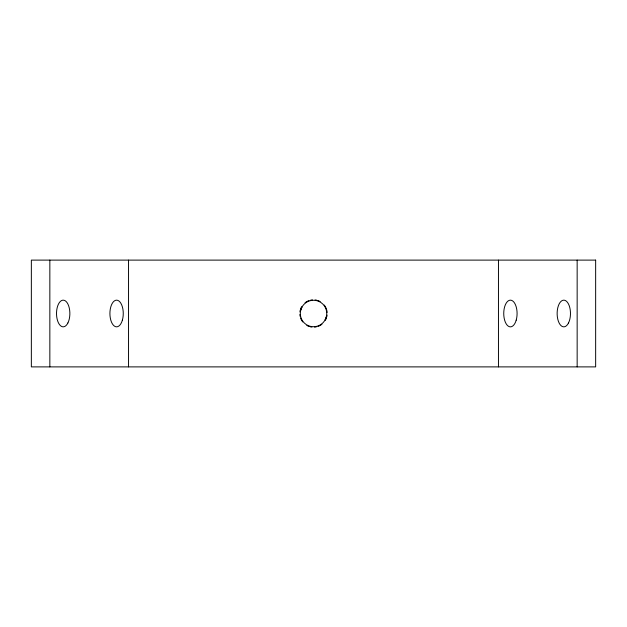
<?xml version="1.0" encoding="UTF-8"?>
<svg xmlns="http://www.w3.org/2000/svg" width="627" height="627" viewBox="0 0 627 627"><rect width="100%" height="100%" fill="white"/><g stroke="black" fill="none" stroke-linecap="round" stroke-linejoin="round"><path stroke-width="0.94" d="M300.678 310.318L301.94 307.105M325.115 319.895L326.377 316.682A13.238 13.238 0 0 0 309.856 300.78A13.238 13.238 0 0 0 304.346 323.038A13.238 13.238 0 0 0 326.377 316.682M577.153 260.111L577.153 366.889M498.457 260.111L498.457 366.889M128.543 260.111L128.543 366.889M49.846 260.111L49.846 366.889M327.075 315.115A13.669 13.669 0 0 1 326.745 316.878M326.495 317.732A13.669 13.669 0 0 1 325.421 320.185M321.957 324.237A13.669 13.669 0 0 1 318.046 326.393M316.337 326.871A13.669 13.669 0 0 1 314.558 327.129M311.885 327.075A13.669 13.669 0 0 1 310.122 326.745M309.268 326.495A13.669 13.669 0 0 1 306.815 325.421M302.763 321.957A13.669 13.669 0 0 1 300.607 318.046M300.129 316.337A13.669 13.669 0 0 1 299.871 314.558M299.925 311.885A13.669 13.669 0 0 1 300.255 310.122M300.505 309.268A13.669 13.669 0 0 1 301.579 306.815M305.043 302.763A13.669 13.669 0 0 1 308.954 300.607M310.663 300.129A13.669 13.669 0 0 1 312.442 299.871M315.115 299.925A13.669 13.669 0 0 1 316.878 300.255M317.732 300.505A13.669 13.669 0 0 1 320.185 301.579M324.237 305.043A13.669 13.669 0 0 1 326.393 308.954M326.659 309.801A13.669 13.669 0 0 1 327.129 312.442M595.65 260.111L31.35 260.111L31.35 366.889L595.65 366.889L595.65 260.111M122.367 320.178A13.347 6.678 -90 0 0 116.591 300.153A13.347 6.678 -90 0 0 110.807 320.178A13.347 6.678 -90 0 0 122.367 320.178M67.912 322.936A13.347 6.678 -90 0 0 64.918 300.607A13.347 6.678 -90 0 0 56.743 316.956A13.347 6.678 -90 0 0 67.912 322.936M516.193 320.178A13.347 6.67 -90 0 0 510.409 300.153A13.347 6.67 -90 0 0 504.633 320.178A13.347 6.67 -90 0 0 516.193 320.178M568.524 322.936A13.347 6.67 -90 0 0 565.53 300.607A13.347 6.67 -90 0 0 557.364 316.956A13.347 6.67 -90 0 0 568.524 322.936"/></g></svg>
